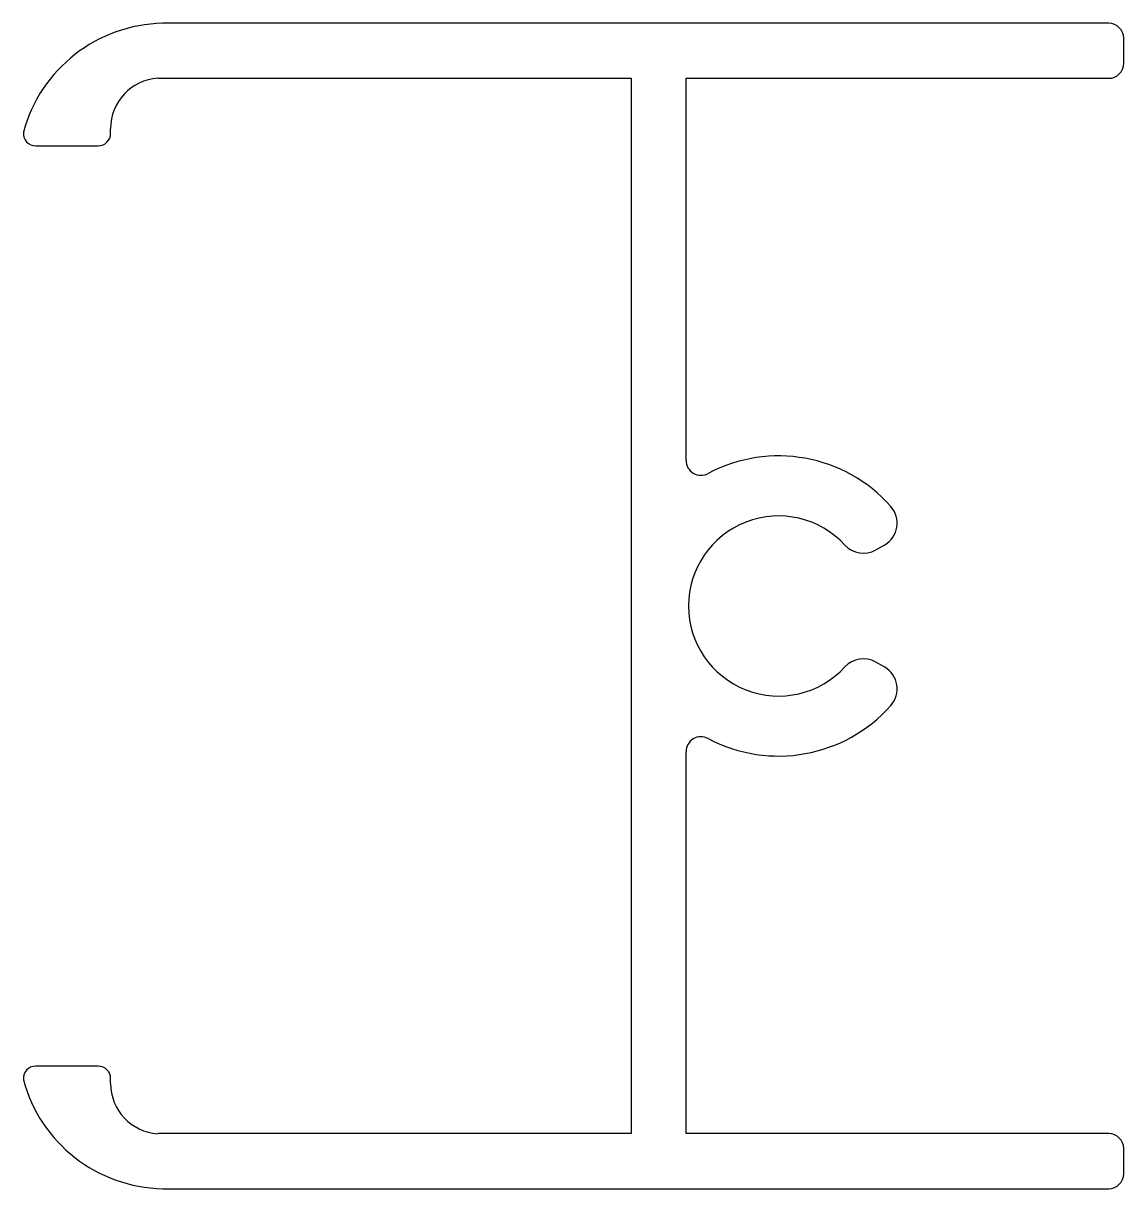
# Model space of a CAD drawing. Extents: x 2221.5 to 2243.5, y 1788.7 to 1812.
import ezdxf

# ---------------------------------------------------------------- set-up
doc = ezdxf.new("R2010")
doc.units = 0
doc.layers.get('0').update_dxf_attribs({"linetype": 'CONTINUOUS'})

msp = doc.modelspace()

# ---------------------------------------------------------------- linework, layer by layer
for p, q in [((2243.211, 1812.015), (2224.299, 1812.015)), ((2243.511, 1811.215), (2243.511, 1811.715)), ((2224.197, 1810.915), (2233.661, 1810.915)), ((2233.661, 1810.915), (2233.661, 1789.815)), ((2234.761, 1803.278), (2234.761, 1810.915)), ((2234.761, 1810.915), (2243.211, 1810.915)), ((2223.257, 1809.815), (2223.257, 1809.909)), ((2221.762, 1809.565), (2223.007, 1809.565)), ((2238.555, 1801.487), (2238.732, 1801.589)), ((2238.732, 1799.14), (2238.555, 1799.242)), ((2234.761, 1789.815), (2234.761, 1797.451)), ((2223.007, 1791.165), (2221.758, 1791.165)), ((2223.257, 1790.816), (2223.257, 1790.915)), ((2233.661, 1789.815), (2224.197, 1789.815)), ((2243.211, 1789.815), (2234.761, 1789.815)), ((2243.511, 1789.015), (2243.511, 1789.515)), ((2224.299, 1788.715), (2243.211, 1788.715))]:
    msp.add_line(p, q)
for centre, radius, start, end in [((2224.354, 1809.072), 2.943, 91.0709, 164.9124), ((2243.211, 1811.715), 0.3, 360, 90), ((2243.211, 1811.215), 0.3, 270, 0), ((2224.262, 1809.911), 1.006, 93.7139, 180.1257), ((2221.76, 1809.814), 0.249, 174.394, 270.4377), ((2223.007, 1809.815), 0.25, 270, 0), ((2235.061, 1803.278), 0.3, 180, 298.0146), ((2236.611, 1800.365), 3, 41.537, 118.0146), ((2238.482, 1802.022), 0.5, 300, 41.537), ((2236.611, 1800.365), 1.8, 42.5559, 317.4441), ((2238.305, 1801.92), 0.5, 222.5559, 300), ((2238.305, 1798.809), 0.5, 60, 137.4441), ((2238.482, 1798.707), 0.5, 318.463, 60), ((2236.611, 1800.365), 3, 241.9854, 318.463), ((2235.061, 1797.451), 0.3, 61.9854, 180), ((2221.76, 1790.916), 0.249, 90.4319, 185.606), ((2223.007, 1790.915), 0.25, 0, 90), ((2224.353, 1791.656), 2.942, 195.0735, 268.9434), ((2224.262, 1790.818), 1.006, 180.1257, 266.2861), ((2243.211, 1789.515), 0.3, 0, 90), ((2243.211, 1789.015), 0.3, 270, 0)]:
    msp.add_arc(centre, radius, start, end)

doc.saveas('drawing.dxf')
